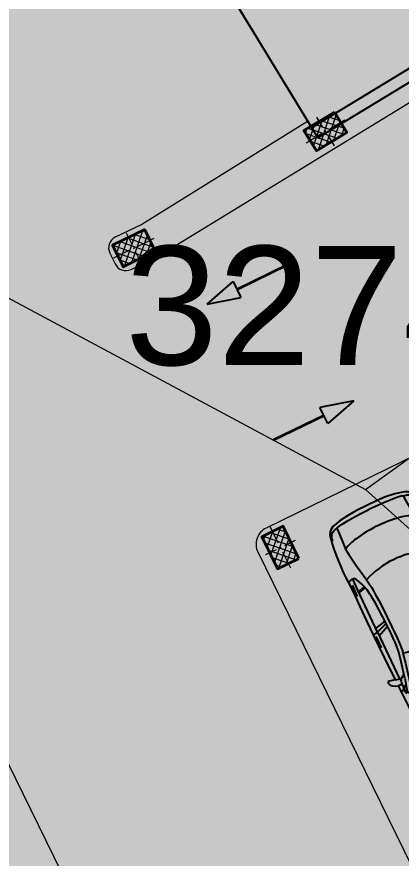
# Model space of a CAD drawing. Header units: metres. Extents: x 7511783 to 7512372, y 4692307 to 4692611.
# Drawn here: x 7511916.45 to 7511922.9, y 4692354.91 to 4692369.04 of the extents above; entities that cross this region are included whole.
import ezdxf
from ezdxf.enums import TextEntityAlignment as Align

# ---------------------------------------------------------------- set-up
doc = ezdxf.new("R2010")
doc.units = ezdxf.units.M
for name, color, linetype, lineweight, true_color in [('2D Drafting - General_Pen_No__102', 7, 'Continuous', 0, 0xcccccc), ('A -Polyline_Pen_No__178', 7, 'Continuous', 0, 0xbda888), ('A -Polyline_Pen_No__48', 7, 'Continuous', 0, 0xa80f02), ('A -Polyline_Pen_No__8', 7, 'Continuous', 0, 0xa80f02)]:
    doc.layers.add(name, color=color, linetype=linetype, lineweight=lineweight, true_color=true_color)
for name, color, linetype, lineweight in [('A - Rampa_Pen_No__42', 8, 'Continuous', 0), ('A - Shtyllat', 7, 'Continuous', 0), ('A - Shtyllat_Pen_No__1', 7, 'Continuous', 0), ('A - Shtyllat_Pen_No__7', 7, 'Continuous', 0), ('A -Polyline', 7, 'Continuous', 0), ('bodrum 1 garazhat projekt', 7, 'Continuous', 0), ('garazhat-netw-amiri - b1', 20, 'Continuous', 0), ('Interior - Furniture _Pen_No__42', 8, 'Continuous', 0), ('Parc-Kojshi', 251, 'Continuous', 0), ('Parcelat baze', 7, 'Continuous', 0), ('vijat rregullim', 1, 'Continuous', 0)]:
    doc.layers.add(name, color=color, linetype=linetype, lineweight=lineweight)
doc.styles.add('GENERATED_STYLE_1', font='arial.ttf')
doc.styles.get("Standard").update_dxf_attribs({"font": 'arial.ttf'})
pattern_1 = [(44.99999999999999, (0, 0), (-68.94290863686237, 68.94290863686243), []), (135.0000000000002, (0, 0), (68.94290863686219, 68.94290863686261), [])]

# ---------------------------------------------------------------- blocks, each defined once
blk = doc.blocks.new('Column_112', base_point=(38300, -30541.28540813955))
at = {"layer": 'A - Shtyllat', "linetype": 'Continuous', "lineweight": 0, "true_color": 0x000000}
h = blk.add_hatch(dxfattribs=at)
h.set_pattern_fill('CONCRETE_BLOCK', color=18, style=0, pattern_type=2)
h.set_pattern_definition(pattern_1)
h.paths.add_polyline_path([(38600.00276967757, -30341.28956271824), (38000.00276973511, -30341.28125359921), (37999.99723032242, -30741.28125356085), (38599.99723026488, -30741.28956267988)])
at = {"layer": 'A - Shtyllat_Pen_No__1', "color": 7, "linetype": 'Continuous', "lineweight": 13}
for p, q in [((38300.00110788253, -30461.28540814721), (38300.00387758888, -30261.28540816639)), ((38220.00000000767, -30541.28430025701), (37920.00000003644, -30541.28014569749)), ((38299.99889211746, -30621.28540813187), (38299.99612241112, -30821.28540811269)), ((38379.99999999233, -30541.28651602208), (38679.99999996355, -30541.2906705816))]:
    blk.add_line(p, q, dxfattribs=at)
blk.add_point((38300, -30541.28540813955), dxfattribs=at)
at = {"layer": 'A - Shtyllat_Pen_No__7', "color": 7, "linetype": 'Continuous', "lineweight": 35, "flags": 128}
blk.add_lwpolyline([(38600.00276967757, -30341.28956271824), (38000.00276973511, -30341.28125359921), (37999.99723032242, -30741.28125356085), (38599.99723026488, -30741.28956267988)], close=True, dxfattribs=at)
blk = doc.blocks.new('Column_115', base_point=(38299.99999999999, -36141.28540810119))
at = {"layer": 'A - Shtyllat', "linetype": 'Continuous', "lineweight": 0, "true_color": 0x000000}
h = blk.add_hatch(dxfattribs=at)
h.set_pattern_fill('CONCRETE_BLOCK', color=18, style=0, pattern_type=2)
h.set_pattern_definition(pattern_1)
h.paths.add_polyline_path([(38499.9958454213, -36441.28817777876), (38500.00415454033, -35841.28817783631), (38100.00415457868, -35841.28263842361), (38099.99584545965, -36441.28263836607)])
at = {"layer": 'A - Shtyllat_Pen_No__1', "color": 7, "linetype": 'Continuous', "lineweight": 13}
for p, q in [((38300.00110788253, -36061.28540810886), (38300.00526244204, -35761.28540813763)), ((38220.00000000766, -36141.28430021865), (38020.00000002684, -36141.28153051231)), ((38379.99999999232, -36141.28651598373), (38579.99999997314, -36141.28928569007)), ((38299.99889211745, -36221.28540809352), (38299.99473755794, -36521.28540806475))]:
    blk.add_line(p, q, dxfattribs=at)
blk.add_point((38299.99999999999, -36141.28540810119), dxfattribs=at)
at = {"layer": 'A - Shtyllat_Pen_No__7', "color": 7, "linetype": 'Continuous', "lineweight": 35, "flags": 128}
blk.add_lwpolyline([(38499.9958454213, -36441.28817777876), (38500.00415454033, -35841.28817783631), (38100.00415457868, -35841.28263842361), (38099.99584545965, -36441.28263836607)], close=True, dxfattribs=at)
blk = doc.blocks.new('Column_185', base_point=(42048.49280065581, -30192.28238753152))
at = {"layer": 'A - Shtyllat', "linetype": 'Continuous', "lineweight": 0, "true_color": 0x000000}
h = blk.add_hatch(dxfattribs=at)
h.set_pattern_fill('CONCRETE_BLOCK', color=18, style=0, pattern_type=2)
h.set_pattern_definition(pattern_1)
h.paths.add_polyline_path([(42328.66012414989, -29965.33245726899), (41731.24389445422, -30020.95483133027), (41768.32547716173, -30419.23231779405), (42365.7417068574, -30363.60994373276)])
at = {"layer": 'A - Shtyllat_Pen_No__1', "color": 7, "linetype": 'Continuous', "lineweight": 13}
for p, q in [((42041.0764841143, -30112.62689023876), (42022.53569276054, -29913.48814700687)), ((41968.83730336306, -30199.69870407302), (41670.12918851522, -30227.50989110366)), ((42128.14829794857, -30184.86607099001), (42426.8564127964, -30157.05488395937)), ((42055.90911719731, -30271.93788482427), (42074.44990855108, -30471.07662805616))]:
    blk.add_line(p, q, dxfattribs=at)
blk.add_point((42048.49280065581, -30192.28238753152), dxfattribs=at)
at = {"layer": 'A - Shtyllat_Pen_No__7', "color": 7, "linetype": 'Continuous', "lineweight": 35, "flags": 128}
blk.add_lwpolyline([(42328.66012414989, -29965.33245726899), (41731.24389445422, -30020.95483133027), (41768.32547716173, -30419.23231779405), (42365.7417068574, -30363.60994373276)], close=True, dxfattribs=at)
blk = doc.blocks.new('Straight Ramp 22')
at = {"layer": 'A - Rampa_Pen_No__42', "color": 8, "linetype": 'Continuous', "lineweight": 25}
for p, q in [((0, -2750), (0, 2750)), ((0, 2750), (10312.71324024272, 2750)), ((0, 2550), (10197.24318640479, 2550)), ((0, 2550), (10197.24318640479, 2550))]:
    blk.add_line(p, q, dxfattribs=at)
at = {"layer": 'A - Rampa_Pen_No__42', "color": 8, "linetype": 'Continuous', "lineweight": 25, "style": 'GENERATED_STYLE_1'}
for tag, p in [('ascentPercentage_0', (2250, 188.4778571428572)), ('percentage_0', (6637.499999985624, 188.4778571428572)), ('percentage_1', (10912.49999995687, 188.4778571428572)), ('ascentPercentage_1', (15299.99999994249, 188.4778571428572))]:
    blk.add_attdef(tag, text='', height=300, dxfattribs=at).set_placement(p, align=Align.MIDDLE_CENTER)
blk = doc.blocks.new('Car 05 22')
at = {"layer": 'Interior - Furniture _Pen_No__42', "color": 8, "linetype": 'Continuous', "lineweight": 25}
for p, q in [((-78.35772569479998, 850.6357850930001), (-168.2198443133, 844.6061713611999)), ((-24.036324899, 852.2918850640001), (-78.35772569479998, 850.6357850930001)), ((40.3182760438, 852.333685063), (-24.036324899, 852.2918850640001)), ((230.8030912739, 845.5192631063), (40.3182760438, 852.333685063)), ((590.7241636140001, 851.6786068920002), (400.0158099590001, 847.5968063790001)), ((856.5325990199999, 856.1697074550001), (590.7241636140001, 851.6786068920002)), ((1129.8609284, 858.5331077519999), (856.5325990199999, 856.1697074550001)), ((1129.8609284, 858.5331077519999), (1120.69723063, 838.160005195)), ((1536.1071561, 860.3802508980001), (1129.8609284, 858.5331077519999)), ((1957.843908175, 858.0544967500001), (1536.1071561, 860.3802508980001)), ((1961.117547741, 983.2211582230001), (1928.938242309, 983.2211582230001)), ((1928.938242309, 983.2211582230001), (1957.843908175, 858.0544967500001)), ((1957.84390817, 858.0544967500001), (1977.22141076, 777.427813481)), ((1996.903176747, 974.9060932166), (1961.117547741, 983.2211582230001)), ((2026.89661068, 945.007687052), (1996.903176747, 974.9060932166)), ((2054.5732194, 897.577022836), (2026.89661068, 945.007687052)), ((2067.91700908, 857.6794056350002), (2054.5732194, 897.577022836)), ((2119.91703998, 857.4374531180001), (2067.91700908, 857.6794056350002)), ((2075.28112592, 835.6608695470001), (2067.91700908, 857.6794056350002)), ((2193.165590015, 856.4504063259001), (2119.91703998, 857.4374531180001)), ((2182.27381684, 834.0818412380002), (2193.16559002, 856.4504063260001)), ((2808.01466132, 852.5547640039999), (2193.165590015, 856.4504063259001)), ((2855.7113639, 852.6327640009999), (2808.01466132, 852.5547640039999)), ((2808.01466132, 852.5547640039999), (2876.86636504, 843.3172643940001)), ((2891.44016583, 852.528764005), (2855.7113639, 852.6327640009999)), ((2922.51356751, 852.0343640259999), (2891.44016583, 852.528764005)), ((2945.17226874, 849.4061641369999), (2922.51356751, 852.0343640259999)), ((2989.61447115, 839.6482645490003), (2945.17226874, 849.4061641369999)), ((-784.8200333720001, 721.8124613509999), (-815.0478655078001, 667.7598955197003)), ((-757.6903274910002, 747.022066986), (-784.8200333720001, 721.8124613509999)), ((-706.3378894982, 775.7872218095), (-757.6903274910002, 747.022066986)), ((-729.425104913, 716.3992494200002), (-750.5770825730001, 669.7773949330001)), ((-701.0941271610001, 743.2591195180001), (-729.425104913, 716.3992494200002)), ((-585.227090103, 801.027979058), (-706.3378894982, 775.7872218095)), ((-664.8727541800001, 760.961322365), (-701.0941271610001, 743.2591195180001)), ((-626.571782751, 772.4860242179999), (-664.8727541800001, 760.961322365)), ((-594.8871138119998, 778.489558035), (-626.571782751, 772.4860242179999)), ((-483.1389679684001, 817.2581826864), (-585.227090103, 801.027979058)), ((-372.3345973750002, 830.2299334650002), (-483.1389679684001, 817.2581826864)), ((-251.752794228, 841.0437339470001), (-372.3345973750002, 830.2299334650002)), ((-168.2198443133, 844.6061713611999), (-251.752794228, 841.0437339470001)), ((124.560977278, 791.396786131), (129.0398444, 820.468777931)), ((125.693926866, 743.8968737240001), (124.560977278, 791.396786131)), ((327.3887276080001, 761.9208956260001), (125.394377448, 756.455747737)), ((132.4291391170001, 722.8048827370001), (125.693926866, 743.8968737240001)), ((129.0398444, 820.468777931), (138.8862428820001, 832.3883788069999)), ((146.670770152, 710.6062742990001), (132.4291391170001, 722.8048827370001)), ((138.8862428820001, 832.3883788069999), (165.168377873, 840.2758852750001)), ((171.252864179, 696.6287725440002), (146.670770152, 710.6062742990001)), ((165.168377873, 840.2758852750001), (194.733578306, 844.324685204)), ((194.733578306, 844.324685204), (230.803091274, 845.519263106)), ((210.873013229, 809.231738788), (418.0703055720001, 816.1926024380002)), ((400.0158099590001, 847.5968063790001), (230.8030912739, 845.5192631063)), ((521.950780327, 764.672895972), (327.3887276080001, 761.9208956260001)), ((355.2943663540001, 762.315609428), (339.1227247570001, 683.1192857359999)), ((373.4006373970001, 762.571715197), (357.2289958010001, 683.375391506)), ((813.6270094460001, 769.327996556), (521.950780327, 764.672895972)), ((1108.59023357, 773.98329714), (813.6270094460001, 769.327996556)), ((1036.25651944, 772.8416796290002), (996.5002997029999, 578.7916468290002)), ((1041.96657906, 578.0240872360001), (1107.56627095, 773.967136299)), ((1173.32542975, 774.8950612010001), (1090.33970038, 577.8925306800002)), ((1115.14443198, 808.9482015290001), (1108.59023357, 773.98329714)), ((1108.59023357, 773.98329714), (1537.61805657, 780.0259473990001)), ((1119.51383092, 833.267204581), (1115.14443198, 808.9482015290001)), ((1120.16623076, 836.3248049650001), (1119.51383092, 833.267204581)), ((1120.69723063, 838.160005195), (1120.16623076, 836.3248049650001)), ((1162.63563846, 830.4777734580001), (1220.13025657, 829.0713745190002)), ((1220.13025657, 829.0713745190002), (1369.65750367, 831.4890726950001)), ((1537.61805657, 780.0256115210001), (1974.99295641, 786.0764425990001)), ((1939.15395607, 686.22492547), (1995.917261, 777.427813481)), ((1977.22141076, 777.427813481), (2019.59119012, 777.427813481)), ((2000.39650233, 701.5917706940002), (2213.53100788, 762.9814866290001)), ((2019.59119012, 777.427813481), (2044.48611622, 783.069509224)), ((2044.48611622, 783.069509224), (2063.35562216, 792.2740022800001)), ((2063.35562216, 792.2740022800001), (2070.42572439, 799.8521965630001)), ((2068.68333559, 787.696981005), (2065.39356605, 794.4584027669999)), ((2068.68333559, 787.696981005), (2148.02030692, 790.4828861469999)), ((2070.42572439, 799.8521965630001), (2075.2191259, 809.398389361)), ((2075.2191259, 809.398389361), (2075.28112592, 835.6608695470001)), ((2106.51930118, 732.1586113790001), (2148.02030692, 790.4828861469999)), ((2148.02030692, 790.4828861469999), (2166.81146925, 813.8145374840001)), ((2148.02030692, 790.4828861469999), (2205.61920777, 792.204186117)), ((2166.81146925, 813.8145374840001), (2182.27381684, 834.0818412380002)), ((2205.61920777, 792.204186117), (2227.21980808, 791.0038861380001)), ((2226.59190807, 769.8777067159999), (2213.53100788, 762.9814866290001)), ((2213.53100788, 762.9814866290001), (2238.34670825, 752.240186817)), ((2234.36910819, 773.9630864369999), (2226.59190807, 769.8828865080001)), ((2227.21980808, 791.0038861380001), (2232.61990816, 790.0299861550001)), ((2232.61990816, 790.0299861550001), (2237.93539134, 787.287122525)), ((2238.46067648, 776.864360243), (2234.36910819, 773.9630864369999)), ((2240.81890828, 784.0391862600001), (2237.93539134, 787.287122525)), ((2238.34670825, 752.240186817), (2258.53170854, 739.7174870370001)), ((2238.46067648, 776.864360243), (2240.85090828, 780.520986322)), ((2240.85090828, 780.520986322), (2240.81890828, 784.0391862600001)), ((2258.53170854, 739.7174870370001), (2269.0398087, 731.086787188)), ((2269.0398087, 731.086787188), (2278.83550884, 721.9650873480001)), ((2278.83550884, 721.9650873480001), (2293.79610906, 697.650987774)), ((2876.86636504, 843.3172643940001), (2954.16376923, 813.731165643)), ((2904.11849592, 832.8863289209999), (2905.06820589, 832.837990116)), ((2954.16376923, 813.731165643), (3075.78877375, 774.6896785450001)), ((3013.55027244, 833.064864827), (2989.61447115, 839.6482645490003)), ((3154.26138006, 782.5577669589999), (3013.55027244, 833.064864827)), ((3022.47491973, 758.305686711), (3023.66221975, 762.4851866380001)), ((3024.49924208, 753.7186598590001), (3022.47491973, 758.305686711)), ((3023.66221975, 762.4851866380001), (3034.64521991, 765.0503865930001)), ((3037.91041996, 743.452886971), (3024.49924208, 753.7186598590001)), ((3034.64521991, 765.0503865930001), (3046.93432009, 763.817386614)), ((3050.61522015, 730.6688871950001), (3037.91041996, 743.452886971)), ((3046.93432009, 763.817386614), (3060.9451203, 762.9292866300001)), ((3064.50712035, 714.6457874760001), (3050.61522015, 730.6688871950001)), ((3060.9451203, 762.9292866300001), (3089.85712072, 757.3861867269999)), ((3076.97452053, 697.807687771), (3064.50712035, 714.6457874760001)), ((3100.48402088, 763.1120866269999), (3075.78877375, 774.6896785450001)), ((3089.85712072, 757.3861867269999), (3108.43932099, 751.4304868319999)), ((3114.13862108, 753.311186799), (3100.48402088, 763.1120866269999)), ((3108.43932099, 751.4304868319999), (3122.8656212, 746.435986919)), ((3122.8656212, 746.435986919), (3114.13862108, 753.311186799)), ((3170.0706946, 726.5554905960001), (3122.8656212, 746.435986919)), ((3235.883818752, 747.6101556219), (3154.26138006, 782.5577669589999)), ((3211.69204952, 701.0151137130001), (3170.0706946, 726.5554905960001)), ((3269.07948628, 728.3294692490001), (3235.883818752, 747.6101556219)), ((3298.56678787, 705.6390702070001), (3269.07948628, 728.3294692490001)), ((-815.0478655078001, 667.7598955197003), (-855.0523550635, 511.0116477078998)), ((-768.27197925, 602.2788720830002), (-782.764796709, 510.0106247469999)), ((-768.27197925, 602.2788720830002), (-750.5770825730001, 669.7773949330001)), ((-764.3441764490001, 617.261773195), (-665.7281459970001, 623.9546285630003)), ((-665.7281459970001, 623.9546285630003), (-500.877431885, 634.180288886)), ((-500.877431885, 634.180288886), (-383.0238853850001, 641.9613403830001)), ((-383.0238853850001, 641.9613403830001), (-274.2208861730001, 631.3184000780001)), ((-274.2208861730001, 631.3184000780001), (-56.40485420300001, 600.536895199)), ((-56.40485420300001, 600.536895199), (145.941775497, 566.5900898169999)), ((145.941775497, 566.5900898169999), (233.261172115, 552.312592089)), ((212.566754139, 676.5412700230003), (171.252864179, 696.6287725440002)), ((266.3151410770001, 654.566867265), (212.566754139, 676.5412700230003)), ((319.490328155, 636.426864989), (266.3151410770001, 654.566867265)), ((392.7088835140001, 617.8124267930001), (319.490328155, 636.426864989)), ((339.1227247570001, 683.1192857359999), (329.5580559370001, 633.867334886)), ((357.2289958010001, 683.375391506), (346.76505809, 629.492778784)), ((474.8166917820001, 607.105387857), (392.7088835140001, 617.8124267930001)), ((521.3449804749999, 601.6186871690002), (474.8166917820001, 607.105387857)), ((569.993568652, 596.838186569), (521.3449804749999, 601.6186871690002)), ((652.59274858, 590.9845858339999), (569.993568652, 596.838186569)), ((772.8388193580001, 584.9903850819999), (652.59274858, 590.9845858339999)), ((907.266686691, 580.298084493), (772.8388193580001, 584.9903850819999)), ((1041.96657906, 578.0240872360001), (907.266686691, 580.298084493)), ((1227.79815085, 577.518695794), (1041.96657906, 578.0240872360001)), ((1316.09897866, 580.475793563), (1227.79815085, 577.518695794)), ((1403.02450604, 584.4121905939999), (1316.09897866, 580.475793563)), ((1483.8761315, 590.1361862749999), (1403.02450604, 584.4121905939999)), ((1562.00595611, 600.5964783840001), (1483.8761315, 590.1361862749999)), ((1730.35620914, 633.8338533080002), (1562.00595611, 600.5964783840001)), ((1610.72419049, 544.0665862469999), (1779.61280153, 581.7538898049999)), ((2000.39650233, 701.5917706940002), (1730.35620914, 633.8338533080002)), ((1779.61280153, 581.7538898049999), (1952.84760406, 621.338789111)), ((1952.84760406, 621.338789111), (2122.04550654, 659.9572884350001)), ((2122.04550654, 659.9572884350001), (2293.79610906, 697.650987774)), ((2293.79610906, 697.650987774), (2317.1870094, 700.7385877199999)), ((2293.79610906, 697.6386630720001), (2293.79610906, 697.650987774)), ((2317.1870094, 700.7385877199999), (2345.74280982, 702.7498876850002)), ((2355.13419975, 639.912801441), (2317.1870094, 700.7385877199999)), ((2345.74280982, 702.7498876850002), (2378.92931031, 702.0184876970001)), ((2379.77420337, 575.387091212), (2355.13301598, 639.9159014410001)), ((2410.10490185, 649.1086815510001), (2378.92931031, 702.0184876970001)), ((2378.92931031, 702.0184876970001), (2410.57231077, 694.202887834)), ((2397.33410595, 514.2584815219999), (2379.77250853, 575.3929912130001)), ((2436.02871163, 583.2244924540001), (2410.10490185, 649.1086815510001)), ((2410.57231077, 694.202887834), (2410.58631694, 694.1782473540002)), ((2428.73881104, 681.706188053), (2410.57231077, 694.202887834)), ((2428.73881104, 681.706188053), (2457.25830016, 700.0355353230001)), ((2428.77597173, 681.7007453250001), (2428.73881104, 681.706188053)), ((2428.77597173, 681.7007453250001), (2456.66545813, 639.8418234830003)), ((2453.63941421, 521.616582688), (2436.02871163, 583.2244924540001)), ((2456.66545813, 639.8418234830003), (2487.23639187, 574.2621729599999)), ((2457.25830016, 700.0355353230001), (2535.4819126, 697.9905877680001)), ((2487.23639187, 574.2621729599999), (2491.79934275, 562.0052962960002)), ((2535.4226126, 697.9916562040003), (2673.21491462, 695.5089878119999)), ((2535.46586986, 697.9894090810001), (2535.4819126, 697.988971943)), ((2673.21491462, 695.5089878119999), (2787.200816290001, 691.4809878819999)), ((2787.200816290001, 691.4809878819999), (2868.41581748, 687.223087957)), ((2868.39588233, 687.2248867100001), (2959.72331881, 678.984388101)), ((2959.72331881, 678.984388101), (2868.41581748, 687.1969879569999)), ((2959.72331881, 678.984388101), (3047.2313201, 666.2002883250001)), ((3047.20992906, 666.2041971140002), (3100.00912087, 656.556188494)), ((3100.00912087, 656.556188494), (3076.97452053, 697.807687771)), ((3152.92075342, 553.873393456), (3100.00912087, 656.556188494)), ((3254.25934432, 663.1775183300001), (3211.69204952, 701.0151137130001)), ((3301.86726379, 602.8090087200001), (3254.25934432, 663.1775183300001)), ((3337.33388997, 663.380671991), (3298.56678787, 705.6390702070001)), ((3301.86726379, 602.8090087200001), (3346.01551313, 501.42179807)), ((3374.49419199, 603.583974516), (3337.33388997, 663.380671991)), ((3418.40079436, 512.743978351), (3374.49419199, 603.583974516)), ((-855.0523550635, 511.0116477078998), (-874.6778528530002, 344.9579771100001)), ((-782.7621654889999, 510.0273763590001), (-794.5333543099999, 390.6265818930001)), ((233.261172115, 552.312592089), (315.3092800730001, 541.359190513)), ((315.2936019620001, 541.3606176840001), (384.2945810830001, 535.0794906230002)), ((384.2815104790001, 535.0803623180001), (454.174320738, 530.4191213629999)), ((454.170282107, 530.4193907049998), (526.242583163, 526.2868907769998)), ((526.2331313149999, 526.287307384), (627.7018846490002, 521.814890855)), ((627.6985462070002, 521.8149872519999), (756.75876515, 518.0884218199999)), ((756.75876515, 518.0884218199999), (1322.62824821, 518.052230308)), ((1322.62824821, 518.052230308), (1420.49779626, 521.6528908580001)), ((1420.49066257, 521.652523245), (1466.64156934, 524.030772681)), ((1466.62639694, 524.029990817), (1510.87647584, 527.594696836)), ((1510.85529759, 527.5929907539999), (1554.25309822, 533.0576906580002)), ((1554.25309822, 533.0576906580002), (1596.82961355, 540.969674969)), ((1597.28918852, 541.1774857889999), (1596.65116701, 540.8889849259999)), ((2419.31580918, 395.73626267), (2397.33316008, 514.2635815229999)), ((2477.61661773, 401.0764635800001), (2453.63941421, 521.616582688)), ((2491.79994982, 562.0052962960002), (2517.90263133, 477.034766618)), ((2517.90263133, 477.034766618), (2537.54372273, 384.081034151)), ((3189.62073735, 475.569766106), (3152.92075342, 553.873393456)), ((3199.39883308, 466.7584630290001), (3189.62073735, 475.569766106)), ((3220.69886845, 454.3885401880001), (3199.39883308, 466.7584630290001)), ((3256.10680826, 439.241753418), (3220.67662376, 454.401458713)), ((3288.39019413, 425.101248479), (3256.10680826, 439.241753418)), ((3319.36158057, 408.4128426500001), (3288.39019413, 425.101248479)), ((3346.01551313, 501.42179807), (3374.29746586, 419.557472908)), ((3457.47689648, 393.098483403), (3418.40079436, 512.743978351)), ((-874.6778528530002, 344.9579771100001), (-882.9440546450002, 194.680643518)), ((-794.5333543099999, 390.6265818930001), (-802.432846809, 258.715288008)), ((2433.73206705, 266.091642182), (2419.31580918, 395.73626267)), ((2493.88922012, 269.050242651), (2477.61661773, 401.0764635800001)), ((2537.54372273, 384.081034151), (2551.45611664, 285.6281997640001)), ((2551.45611664, 285.6281997640001), (2559.71041303, 193.693567653)), ((3353.46269085, 384.251283776), (3319.36158057, 408.4128426500001)), ((3321.23357975, 370.497229407), (3320.99727986, 362.132926485)), ((3320.99727986, 362.132926485), (3338.31527228, 276.8564967000001)), ((3324.65427826, 377.297531782), (3321.23357975, 370.497229407)), ((3328.30797666, 379.591332583), (3324.65427826, 377.297531782)), ((3338.46837221, 379.452332535), (3328.30797666, 379.591332583)), ((3363.6407612, 357.8117249760001), (3338.46837221, 379.452332535)), ((3377.18239213, 359.973484801), (3353.46269085, 384.251283776)), ((3396.66521323, 315.8049103040001), (3363.6407612, 357.8117249760001)), ((3391.09039087, 344.247647689), (3374.29746586, 419.557472908)), ((3391.09039087, 344.247647689), (3377.18239213, 359.973484801)), ((3408.0703938, 289.3779877820002), (3396.66521323, 315.8049103040001)), ((3408.0703938, 289.3779877820002), (3413.77629411, 267.259988716)), ((3468.34279707, 330.9338860280001), (3457.47689648, 393.098483403)), ((3474.4914974, 263.721088865), (3468.34279707, 330.9338860280001)), ((-882.9440546450002, 194.680643518), (-885.376707689, 0)), ((-802.432846809, 258.715288008), (-806.813142649, 124.936494209)), ((2441.61713002, 131.955220918), (2433.73181129, 266.093942182)), ((2503.10292147, 133.173421111), (2493.88922012, 269.050242651)), ((2559.71041303, 193.693567653), (2564.38081099, 101.185635342)), ((3338.31527228, 276.8564967000001), (3351.88296634, 172.661960307)), ((3351.88296634, 172.661960307), (3358.34376351, 75.87012649980001)), ((3413.77548775, 267.2641933500001), (3418.45445829, 242.866384828)), ((3418.45219437, 242.878189745), (3424.04489467, 200.723791525)), ((3424.04489467, 200.723791525), (3427.72848251, 152.023715234)), ((3432.36383112, 39.98011396419999), (3427.72848251, 152.023715234)), ((3478.33319761, 199.9171915590001), (3474.4914974, 263.721088865)), ((3479.35651311, 164.9481933352), (3478.33319761, 199.9171915590001)), ((3489.51959821, 164.9481933352), (3479.35651311, 164.9481933352)), ((3489.51959821, -164.9481933352), (3489.51959821, 164.9481933352)), ((-885.376707689, 0), (-882.9440546450002, -194.680643518)), ((-806.813142649, 124.936494209), (-808.0470753050001, 0)), ((-806.813142649, -124.936494209), (-808.0470753050001, 1.476718538480001e-13)), ((2444.0197128, -0.02730000432770001), (2441.61701245, 131.957220918)), ((2444.0197128, 0.02730000432710001), (2441.61701245, -131.957220918)), ((2506.01959488, -3.859767548100002e-13), (2503.10292147, 133.173421111)), ((2564.38081099, 101.185635342), (2566.01761027, -0.006100002130650002)), ((2564.38081099, -101.185635342), (2566.01761027, 0.006100002129970001)), ((3353.95786543, 27.8932505984), (3358.34376351, 75.87012649980001)), ((3353.95786543, 27.8932505984), (3353.95786543, -0.7649002671629999)), ((3353.95786543, -27.8932505984), (3353.95786543, 0.7649002671619999)), ((3370.89075802, 11.7411041009), (3370.32315827, -0.7649002671629999)), ((3370.89075802, -11.7411041009), (3370.32315827, 0.7649002671619999)), ((3372.49235732, 23.6550082622), (3370.89075802, 11.7411041009)), ((3376.26728506, 38.993950924), (3372.49235732, 23.6550082622)), ((3381.98685317, 46.5714162664), (3376.26728506, 38.993950924)), ((3386.21005132, 48.3522168884), (3381.98685317, 46.5714162664)), ((3386.21005132, 48.3522168884), (3394.28954778, 48.3522168884)), ((3398.51284593, 46.5714162664), (3394.28954778, 48.3522168884)), ((3404.23226311, 38.99375151340001), (3398.51284593, 46.5714162664)), ((3404.23226311, 38.99375151340001), (3408.00714178, 23.6550082622)), ((3408.00714178, 23.6550082622), (3409.76654101, 8.055102813469999)), ((3409.76654101, 8.055102813469999), (3409.76654101, -4.961309141290002e-13)), ((3431.76949509, 57.3729975776), (3431.76949509, 56.7710829698)), ((3432.04453126, -0.0109000038072), (3432.36383112, 39.98011396419999)), ((3432.04453126, 0.0109000038063), (3432.36383112, -39.98011396419999)), ((-802.432846809, -258.715288008), (-806.813142649, -124.936494209)), ((2441.61713002, -131.955220918), (2433.73181129, -266.093942182)), ((2503.10292147, -133.173421111), (2493.88922012, -269.050242651)), ((2506.01959488, -2.780368116010001e-13), (2503.10292147, -133.173421111)), ((2559.71041303, -193.693567653), (2564.38081099, -101.185635342)), ((3351.88296634, -172.661960307), (3358.34376351, -75.87012649980001)), ((3353.95786543, -27.8932505984), (3358.34376351, -75.87012649980001)), ((3372.49235732, -23.6550082622), (3370.89075802, -11.7411041009)), ((3376.26728506, -38.993950924), (3372.49235732, -23.6550082622)), ((3381.98685317, -46.5714162664), (3376.26728506, -38.993950924)), ((3386.21005132, -48.3522168884), (3381.98685317, -46.5714162664)), ((3386.21005132, -48.3522168884), (3394.28954778, -48.3522168884)), ((3398.51284593, -46.5714162664), (3394.28954778, -48.3522168884)), ((3404.23226311, -38.99375151340001), (3398.51284593, -46.5714162664)), ((3404.23226311, -38.99375151340001), (3408.00714178, -23.6550082622)), ((3408.00714178, -23.6550082622), (3409.76654101, -8.055102813469999)), ((3409.76654101, -8.055102813469999), (3409.76654101, -3.892295027780001e-13)), ((3432.36383112, -39.98011396419999), (3427.72848251, -152.023715234)), ((3431.76949509, -57.3729975776), (3431.76949509, -56.7710829698)), ((-882.9440546450002, -194.680643518), (-874.6778528530002, -344.9579771100001)), ((-794.5333543099999, -390.6265818930001), (-802.432846809, -258.715288008)), ((2433.73206705, -266.091642182), (2419.31580918, -395.73626267)), ((2493.88922012, -269.050242651), (2477.61661773, -401.0764635800001)), ((2551.45611664, -285.6281997640001), (2559.71041303, -193.693567653)), ((3320.99727986, -362.132926485), (3338.31527228, -276.8564967000001)), ((3338.31527228, -276.8564967000001), (3351.88296634, -172.661960307)), ((3408.0703938, -289.3779877820002), (3413.77629411, -267.259988716)), ((3413.77548775, -267.2641933500001), (3418.45445829, -242.866384828)), ((3418.45219437, -242.878189745), (3424.04489467, -200.723791525)), ((3424.04489467, -200.723791525), (3427.72848251, -152.023715234)), ((3468.34279707, -330.9338860280001), (3474.4914974, -263.721088865)), ((3474.4914974, -263.721088865), (3478.33319761, -199.9171915590001)), ((3478.33319761, -199.9171915590001), (3479.35651311, -164.9481933352)), ((3479.35651311, -164.9481933352), (3489.51959821, -164.9481933352)), ((-874.6778528530002, -344.9579771100001), (-855.0523550635, -511.0116477078998)), ((-782.7621654889999, -510.0273763590001), (-794.5333543099999, -390.6265818930001)), ((2419.31580918, -395.73626267), (2397.33316008, -514.2635815229999)), ((2477.61661773, -401.0764635800001), (2453.63941421, -521.616582688)), ((2517.90263133, -477.034766618), (2537.54372273, -384.081034151)), ((2537.54372273, -384.081034151), (2551.45611664, -285.6281997640001)), ((3319.36158057, -408.4128426500001), (3288.39019413, -425.101248479)), ((3353.46269085, -384.251283776), (3319.36158057, -408.4128426500001)), ((3321.23357975, -370.497229407), (3320.99727986, -362.132926485)), ((3324.65427826, -377.297531782), (3321.23357975, -370.497229407)), ((3328.30797666, -379.591332583), (3324.65427826, -377.297531782)), ((3338.46837221, -379.452332535), (3328.30797666, -379.591332583)), ((3363.6407612, -357.8117249760001), (3338.46837221, -379.452332535)), ((3346.01551313, -501.42179807), (3374.29746586, -419.557472908)), ((3377.18239213, -359.973484801), (3353.46269085, -384.251283776)), ((3396.66521323, -315.8049103040001), (3363.6407612, -357.8117249760001)), ((3391.09039087, -344.247647689), (3374.29746586, -419.557472908)), ((3391.09039087, -344.247647689), (3377.18239213, -359.973484801)), ((3408.0703938, -289.3779877820002), (3396.66521323, -315.8049103040001)), ((3418.40079436, -512.743978351), (3457.47689648, -393.098483403)), ((3457.47689648, -393.098483403), (3468.34279707, -330.9338860280001)), ((-855.0523550635, -511.0116477078998), (-815.0478655078001, -667.7598955197003)), ((-768.27197925, -602.2788720830002), (-782.764796709, -510.0106247469999)), ((145.941775497, -566.5900898169999), (233.261172115, -552.312592089)), ((233.261172115, -552.312592089), (315.3092800730001, -541.359190513)), ((315.2936019620001, -541.3606176840001), (384.2945810830001, -535.0794906230002)), ((384.2815104790001, -535.0803623180001), (454.174320738, -530.4191213629999)), ((454.170282107, -530.4193907049998), (526.242583163, -526.2868907769998)), ((526.2331313149999, -526.287307384), (627.7018846490002, -521.814890855)), ((627.6985462070002, -521.8149872519999), (756.75876515, -518.0884218199999)), ((756.75876515, -518.0884218199999), (1322.62824821, -518.052230308)), ((1322.62824821, -518.052230308), (1420.49779626, -521.6528908580001)), ((1420.49066257, -521.652523245), (1466.64156934, -524.030772681)), ((1466.62639694, -524.029990817), (1510.87647584, -527.594696836)), ((1510.85529759, -527.5929907539999), (1554.25309822, -533.0576906580002)), ((1554.25309822, -533.0576906580002), (1596.82961355, -540.969674969)), ((1597.28918852, -541.1774857889999), (1596.65116701, -540.8889849259999)), ((1610.72419049, -544.0665862469999), (1779.61280153, -581.7538898049999)), ((2397.33410595, -514.2584815219999), (2379.77250853, -575.3929912130001)), ((2453.63941421, -521.616582688), (2436.02871163, -583.2244924540001)), ((2487.23639187, -574.2621729599999), (2491.79934275, -562.0052962960002)), ((2491.79994982, -562.0052962960002), (2517.90263133, -477.034766618)), ((3152.92075342, -553.873393456), (3100.00912087, -656.556188494)), ((3189.62073735, -475.569766106), (3152.92075342, -553.873393456)), ((3199.39883308, -466.7584630290001), (3189.62073735, -475.569766106)), ((3220.69886845, -454.3885401880001), (3199.39883308, -466.7584630290001)), ((3256.10680826, -439.241753418), (3220.67662376, -454.401458713)), ((3288.39019413, -425.101248479), (3256.10680826, -439.241753418)), ((3301.86726379, -602.8090087200001), (3346.01551313, -501.42179807)), ((3374.49419199, -603.583974516), (3418.40079436, -512.743978351)), ((-815.0478655078001, -667.7598955197003), (-784.8200333720001, -721.8124613509999)), ((-768.27197925, -602.2788720830002), (-750.5770825730001, -669.7773949330001)), ((-764.3441764490001, -617.261773195), (-665.7281459970001, -623.9546285630003)), ((-729.425104913, -716.3992494200002), (-750.5770825730001, -669.7773949330001)), ((-665.7281459970001, -623.9546285630003), (-500.877431885, -634.180288886)), ((-500.877431885, -634.180288886), (-383.0238853850001, -641.9613403830001)), ((-383.0238853850001, -641.9613403830001), (-274.2208861730001, -631.3184000780001)), ((-274.2208861730001, -631.3184000780001), (-56.40485420300001, -600.536895199)), ((-56.40485420300001, -600.536895199), (145.941775497, -566.5900898169999)), ((171.252864179, -696.6287725440002), (146.670770152, -710.6062742990001)), ((212.566754139, -676.5412700230003), (171.252864179, -696.6287725440002)), ((266.3151410770001, -654.566867265), (212.566754139, -676.5412700230003)), ((319.490328155, -636.426864989), (266.3151410770001, -654.566867265)), ((392.7088835140001, -617.8124267930001), (319.490328155, -636.426864989)), ((339.1227247570001, -683.1192857359999), (329.5580559370001, -633.867334886)), ((355.2943663540001, -762.315609428), (339.1227247570001, -683.1192857359999)), ((357.2289958010001, -683.375391506), (346.76505809, -629.492778784)), ((373.4006373970001, -762.571715197), (357.2289958010001, -683.375391506)), ((474.8166917820001, -607.105387857), (392.7088835140001, -617.8124267930001)), ((521.3449804749999, -601.6186871690002), (474.8166917820001, -607.105387857)), ((569.993568652, -596.838186569), (521.3449804749999, -601.6186871690002)), ((652.59274858, -590.9845858339999), (569.993568652, -596.838186569)), ((772.8388193580001, -584.9903850819999), (652.59274858, -590.9845858339999)), ((907.266686691, -580.298084493), (772.8388193580001, -584.9903850819999)), ((1041.96657906, -578.0240872360001), (907.266686691, -580.298084493)), ((1036.25651944, -772.8416796290002), (996.5002997029999, -578.7916468290002)), ((1227.79815085, -577.518695794), (1041.96657906, -578.0240872360001)), ((1041.96657906, -578.0240872360001), (1107.56627095, -773.967136299)), ((1173.32542975, -774.8950612010001), (1090.33970038, -577.8925306800002)), ((1316.09897866, -580.475793563), (1227.79815085, -577.518695794)), ((1403.02450604, -584.4121905939999), (1316.09897866, -580.475793563)), ((1483.8761315, -590.1361862749999), (1403.02450604, -584.4121905939999)), ((1562.00595611, -600.5964783840001), (1483.8761315, -590.1361862749999)), ((1730.35620914, -633.8338533080002), (1562.00595611, -600.5964783840001)), ((2000.39650233, -701.5917706940002), (1730.35620914, -633.8338533080002)), ((1779.61280153, -581.7538898049999), (1952.84760406, -621.338789111)), ((1939.15395607, -686.22492547), (1995.917261, -777.427813481)), ((1952.84760406, -621.338789111), (2122.04550654, -659.9572884350001)), ((2000.39650233, -701.5917706940002), (2213.53100788, -762.9814866290001)), ((2122.04550654, -659.9572884350001), (2293.79610906, -697.650987774)), ((2278.83550884, -721.9650873480001), (2293.79610906, -697.650987774)), ((2293.79610906, -697.6386630720001), (2293.79610906, -697.650987774)), ((2293.79610906, -697.650987774), (2317.1870094, -700.7385877199999)), ((2355.13419975, -639.912801441), (2317.1870094, -700.7385877199999)), ((2317.1870094, -700.7385877199999), (2345.74280982, -702.7498876850002)), ((2345.74280982, -702.7498876850002), (2378.92931031, -702.0184876970001)), ((2379.77420337, -575.387091212), (2355.13301598, -639.9159014410001)), ((2410.10490185, -649.1086815510001), (2378.92931031, -702.0184876970001)), ((2378.92931031, -702.0184876970001), (2410.57231077, -694.202887834)), ((2436.02871163, -583.2244924540001), (2410.10490185, -649.1086815510001)), ((2428.73881104, -681.706188053), (2410.57231077, -694.202887834)), ((2410.57231077, -694.202887834), (2410.58631694, -694.1782473540002)), ((2428.77597173, -681.7007453250001), (2428.73881104, -681.706188053)), ((2428.73881104, -681.706188053), (2457.25830016, -700.0355353230001)), ((2428.77597173, -681.7007453250001), (2456.66545813, -639.8418234830003)), ((2456.66545813, -639.8418234830003), (2487.23639187, -574.2621729599999)), ((2457.25830016, -700.0355353230001), (2535.4819126, -697.9905877680001)), ((2535.4226126, -697.9916562040003), (2673.21491462, -695.5089878119999)), ((2535.46586986, -697.9894090810001), (2535.4819126, -697.988971943)), ((2673.21491462, -695.5089878119999), (2787.200816290001, -691.4809878819999)), ((2787.200816290001, -691.4809878819999), (2868.41581748, -687.223087957)), ((2868.39588233, -687.2248867100001), (2959.72331881, -678.984388101)), ((2959.72331881, -678.984388101), (2868.41581748, -687.1969879569999)), ((2959.72331881, -678.984388101), (3047.2313201, -666.2002883250001)), ((3047.20992906, -666.2041971140002), (3100.00912087, -656.556188494)), ((3076.97452053, -697.807687771), (3064.50712035, -714.6457874760001)), ((3100.00912087, -656.556188494), (3076.97452053, -697.807687771)), ((3211.69204952, -701.0151137130001), (3170.0706946, -726.5554905960001)), ((3254.25934432, -663.1775183300001), (3211.69204952, -701.0151137130001)), ((3301.86726379, -602.8090087200001), (3254.25934432, -663.1775183300001)), ((3269.07948628, -728.3294692490001), (3298.56678787, -705.6390702070001)), ((3298.56678787, -705.6390702070001), (3337.33388997, -663.380671991)), ((3337.33388997, -663.380671991), (3374.49419199, -603.583974516)), ((-784.8200333720001, -721.8124613509999), (-757.6903274910002, -747.022066986)), ((-757.6903274910002, -747.022066986), (-706.3378894982, -775.7872218095)), ((-701.0941271610001, -743.2591195180001), (-729.425104913, -716.3992494200002)), ((-706.3378894982, -775.7872218095), (-585.227090103, -801.027979058)), ((-664.8727541800001, -760.961322365), (-701.0941271610001, -743.2591195180001)), ((-626.571782751, -772.4860242179999), (-664.8727541800001, -760.961322365)), ((-594.8871138119998, -778.489558035), (-626.571782751, -772.4860242179999)), ((-585.227090103, -801.027979058), (-483.149337101, -817.2569687829999)), ((-483.149337101, -817.2569687829999), (-372.3345973750002, -830.2299334650002)), ((-372.3345973750002, -830.2299334650002), (-251.752794228, -841.0437339470001)), ((-251.752794228, -841.0437339470001), (-168.2198443133, -844.6061713611999)), ((-168.2198443133, -844.6061713611999), (-78.35772569479998, -850.6357850930001)), ((40.3182760438, -852.333685063), (230.8030912739, -845.5192631063)), ((125.693926866, -743.8968737240001), (124.560977278, -791.396786131)), ((124.560977278, -791.396786131), (129.0398444, -820.468777931)), ((327.3887276080001, -761.9208956260001), (125.394377448, -756.455747737)), ((132.4291391170001, -722.8048827370001), (125.693926866, -743.8968737240001)), ((129.0398444, -820.468777931), (138.8862428820001, -832.3883788069999)), ((146.670770152, -710.6062742990001), (132.4291391170001, -722.8048827370001)), ((138.8862428820001, -832.3883788069999), (165.168377873, -840.2758852750001)), ((165.168377873, -840.2758852750001), (194.733578306, -844.324685204)), ((194.733578306, -844.324685204), (230.803091274, -845.519263106)), ((210.873013229, -809.231738788), (418.0703055720001, -816.1926024380002)), ((230.8030912739, -845.5192631063), (400.0158099590001, -847.5968063790001)), ((521.950780327, -764.672895972), (327.3887276080001, -761.9208956260001)), ((400.0158099590001, -847.5968063790001), (590.7241636140001, -851.6786068920002)), ((813.6270094460001, -769.327996556), (521.950780327, -764.672895972)), ((1108.59023357, -773.98329714), (813.6270094460001, -769.327996556)), ((1108.59023357, -773.98329714), (1537.61805657, -780.0259473990001)), ((1115.14443198, -808.9482015290001), (1108.59023357, -773.98329714)), ((1119.51383092, -833.267204581), (1115.14443198, -808.9482015290001)), ((1120.16623076, -836.3248049650001), (1119.51383092, -833.267204581)), ((1120.69723063, -838.160005195), (1120.16623076, -836.3248049650001)), ((1129.8609284, -858.5331077519999), (1120.69723063, -838.160005195)), ((1162.63563846, -830.4777734580001), (1220.13025657, -829.0713745190002)), ((1220.13025657, -829.0713745190002), (1369.65750367, -831.4890726950001)), ((1537.61805657, -780.0256115210001), (1974.99295641, -786.0764425990001)), ((1957.84390817, -858.0544967500001), (1977.22141076, -777.427813481)), ((1977.22141076, -777.427813481), (2019.59119012, -777.427813481)), ((2019.59119012, -777.427813481), (2044.48611622, -783.069509224)), ((2044.48611622, -783.069509224), (2063.35562216, -792.2740022800001)), ((2063.35562216, -792.2740022800001), (2070.42572439, -799.8521965630001)), ((2068.68333559, -787.696981005), (2065.39356605, -794.4584027669999)), ((2075.28112592, -835.6608695470001), (2067.91700908, -857.6794056350002)), ((2068.68333559, -787.696981005), (2148.02030692, -790.4828861469999)), ((2070.42572439, -799.8521965630001), (2075.2191259, -809.398389361)), ((2075.2191259, -809.398389361), (2075.28112592, -835.6608695470001)), ((2106.51930118, -732.1586113790001), (2148.02030692, -790.4828861469999)), ((2148.02030692, -790.4828861469999), (2166.81146925, -813.8145374840001)), ((2148.02030692, -790.4828861469999), (2205.61920777, -792.204186117)), ((2166.81146925, -813.8145374840001), (2182.27381684, -834.0818412380002)), ((2182.27381684, -834.0818412380002), (2193.16559002, -856.4504063260001)), ((2205.61920777, -792.204186117), (2227.21980808, -791.0038861380001)), ((2213.53100788, -762.9814866290001), (2238.34670825, -752.240186817)), ((2226.59190807, -769.8777067159999), (2213.53100788, -762.9814866290001)), ((2234.36910819, -773.9630864369999), (2226.59190807, -769.8828865080001)), ((2227.21980808, -791.0038861380001), (2232.61990816, -790.0299861550001)), ((2232.61990816, -790.0299861550001), (2237.93539134, -787.287122525)), ((2238.46067648, -776.864360243), (2234.36910819, -773.9630864369999)), ((2240.81890828, -784.0391862600001), (2237.93539134, -787.287122525)), ((2238.34670825, -752.240186817), (2258.53170854, -739.7174870370001)), ((2238.46067648, -776.864360243), (2240.85090828, -780.520986322)), ((2240.85090828, -780.520986322), (2240.81890828, -784.0391862600001)), ((2258.53170854, -739.7174870370001), (2269.0398087, -731.086787188)), ((2269.0398087, -731.086787188), (2278.83550884, -721.9650873480001)), ((2808.01466132, -852.5547640039999), (2876.86636504, -843.3172643940001)), ((2876.86636504, -843.3172643940001), (2954.16376923, -813.731165643)), ((2945.17226874, -849.4061641369999), (2989.61447115, -839.6482645490003)), ((2954.16376923, -813.731165643), (3075.78877375, -774.6896785450001)), ((2989.61447115, -839.6482645490003), (3013.55027244, -833.064864827)), ((3013.55027244, -833.064864827), (3154.26138006, -782.5577669589999)), ((3024.49924208, -753.7186598590001), (3022.47491973, -758.305686711)), ((3022.47491973, -758.305686711), (3023.66221975, -762.4851866380001)), ((3023.66221975, -762.4851866380001), (3034.64521991, -765.0503865930001)), ((3037.91041996, -743.452886971), (3024.49924208, -753.7186598590001)), ((3034.64521991, -765.0503865930001), (3046.93432009, -763.817386614)), ((3050.61522015, -730.6688871950001), (3037.91041996, -743.452886971)), ((3046.93432009, -763.817386614), (3060.9451203, -762.9292866300001)), ((3064.50712035, -714.6457874760001), (3050.61522015, -730.6688871950001)), ((3060.9451203, -762.9292866300001), (3089.85712072, -757.3861867269999)), ((3100.48402088, -763.1120866269999), (3075.78877375, -774.6896785450001)), ((3089.85712072, -757.3861867269999), (3108.43932099, -751.4304868319999)), ((3114.13862108, -753.311186799), (3100.48402088, -763.1120866269999)), ((3108.43932099, -751.4304868319999), (3122.8656212, -746.435986919)), ((3122.8656212, -746.435986919), (3114.13862108, -753.311186799)), ((3170.0706946, -726.5554905960001), (3122.8656212, -746.435986919)), ((3154.26138006, -782.5577669589999), (3235.883818752, -747.6101556219)), ((3235.883818752, -747.6101556219), (3269.07948628, -728.3294692490001)), ((-78.35772569479998, -850.6357850930001), (-24.036324899, -852.2918850640001)), ((-24.036324899, -852.2918850640001), (40.3182760438, -852.333685063)), ((590.7241636140001, -851.6786068920002), (856.5325990199999, -856.1697074550001)), ((856.5325990199999, -856.1697074550001), (1129.8609284, -858.5331077519999)), ((1129.8609284, -858.5331077519999), (1536.1071561, -860.3802508980001)), ((1536.1071561, -860.3802508980001), (1957.84390817, -858.0544967500001)), ((1957.84390817, -858.0544967500001), (1928.938242309, -983.2211582230001)), ((1928.938242309, -983.2211582230001), (1961.117547741, -983.2211582230001)), ((1961.117547741, -983.2211582230001), (1996.903176747, -974.9060932166)), ((1996.903176747, -974.9060932166), (2026.89661068, -945.007687052)), ((2026.89661068, -945.007687052), (2054.5732194, -897.577022836)), ((2054.5732194, -897.577022836), (2067.917009081, -857.6794056350002)), ((2067.917009081, -857.6794056350002), (2119.91703998, -857.4374531180001)), ((2119.91703998, -857.4374531180001), (2193.165590015, -856.4504063259001)), ((2193.165590015, -856.4504063259001), (2808.01466132, -852.5547640039999)), ((2808.01466132, -852.5547640039999), (2855.7113639, -852.6327640009999)), ((2855.7113639, -852.6327640009999), (2891.44016583, -852.528764005)), ((2891.44016583, -852.528764005), (2922.51356751, -852.0343640259999)), ((2922.51356751, -852.0343640259999), (2945.17226874, -849.4061641369999))]:
    blk.add_line(p, q, dxfattribs=at)
for centre, radius, start, end in [((492.8743121958001, 217.6762888661), 973.2499460396, 154.1544541405, 170.9117329646), ((1649.811844864, 0), 1520.416064058, 158.6992078, 201.3007921999999), ((-1245.217819199, 0), 2907.303426369, 349.2141992177, 10.78580078235001), ((1856.361619248, -1.736472437242), 2353.963924674, 170.8803955853, 189.9222862500999), ((492.8743121958001, -217.6762888661), 973.2499460396, 191.230533967, 205.8455458595)]:
    blk.add_arc(centre, radius, start, end, dxfattribs=at)
blk = doc.blocks.new('Polyline_39', base_point=(40490.81883198918, -31925.18390604671))
at = {"layer": 'A -Polyline_Pen_No__48', "linetype": 'Continuous', "lineweight": 25, "true_color": 0xa80f02}
blk.add_hatch(color=14, dxfattribs=at).paths.add_polyline_path([(38990.81883198918, -31925.18390604672), (39550.62633198918, -32075.18390604672), (39550.62633198918, -31775.18390604672)])
at = {"layer": 'A -Polyline_Pen_No__48', "color": 14, "linetype": 'Continuous', "lineweight": 25, "true_color": 0xa80f02}
for p, q in [((38990.81883198918, -31925.18390604672), (39550.62633198918, -31775.18390604672)), ((39550.62633198918, -31775.18390604672), (39550.62633198918, -32075.18390604672)), ((38990.81883198918, -31925.18390604672), (39550.62633198918, -32075.18390604672))]:
    blk.add_line(p, q, dxfattribs=at)
at = {"layer": 'A -Polyline_Pen_No__8', "color": 14, "linetype": 'Continuous', "lineweight": 35, "true_color": 0xa80f02, "flags": 128}
blk.add_lwpolyline([(40490.81883198918, -31925.18390604671), (39550.62633198918, -31925.18390604672)], dxfattribs=at)
blk = doc.blocks.new('Polyline_40', base_point=(38990.81883198922, -34466.59774854893))
at = {"layer": 'A -Polyline_Pen_No__48', "linetype": 'Continuous', "lineweight": 25, "true_color": 0xa80f02}
blk.add_hatch(color=14, dxfattribs=at).paths.add_polyline_path([(40490.81883198922, -34466.59774854891), (39931.01133198923, -34316.59774854891), (39931.01133198923, -34616.59774854891)])
at = {"layer": 'A -Polyline_Pen_No__48', "color": 14, "linetype": 'Continuous', "lineweight": 25, "true_color": 0xa80f02}
for p, q in [((40490.81883198922, -34466.59774854891), (39931.01133198923, -34316.59774854891)), ((39931.01133198923, -34616.59774854891), (39931.01133198923, -34316.59774854891)), ((40490.81883198922, -34466.59774854891), (39931.01133198923, -34616.59774854891))]:
    blk.add_line(p, q, dxfattribs=at)
at = {"layer": 'A -Polyline_Pen_No__8', "color": 14, "linetype": 'Continuous', "lineweight": 35, "true_color": 0xa80f02, "flags": 128}
blk.add_lwpolyline([(38990.81883198922, -34466.59774854893), (39931.01133198923, -34466.59774854891)], dxfattribs=at)
blk = doc.blocks.new('A$C75F44AD6')
at = {"layer": '2D Drafting - General_Pen_No__102', "linetype": 'Continuous', "lineweight": 0, "true_color": 0x333333}
blk.add_hatch(color=250, dxfattribs=at).paths.add_polyline_path([(30866.49147692894, 20685.62517982554), (38133.98080086183, 20685.55905194554), (38338.57712654723, 19779.11649209911), (62491.99361482709, 25275.28072439469), (62343.80140037634, 25940.44543339017), (63959.16195510304, 26253.50644753921), (60743.21230132142, 40584.64507920343), (59236.75967171717, 40246.47169185027), (55968.67138223306, 54776.0439492437), (30866.49147692894, 54776.0439492437)])
at = {"layer": 'A -Polyline_Pen_No__178', "color": 43, "linetype": 'Continuous', "lineweight": 15, "true_color": 0xbda888}
for points in [[(30866.49701634163, 49376.32914985101), (36166.20537399461, 49376.38430194111, -0.414213562373095), (36366.20745530925, 49176.38638327741), (36366.49666408314, 21385.56008941374, 0.4142135600739165), (36666.49978370014, 21085.56321141816), (41826.64963456783, 21085.61687066816), (55653.63136491052, 24231.97765419498, 0.08682230100483038), (60244.74436387299, 26483.54985159188, -0.07928470471045632), (65077.38357379868, 28853.57125763826)], [(45618.05945830473, 43916.51530439412), (42361.43225675869, 43585.55912197957), (41866.50117097786, 43585.56597604841, 0.414213562373095), (41666.49840129069, 43385.56874577393), (41666.49563158435, 43185.56874579312, 0.4142135623730951), (41866.49286185883, 42985.56597610595), (42371.25035790677, 42985.55898595576), (57775.46557075037, 44454.3785747712)], [(59064.94218579781, 41010.35392379057), (46211.65311178733, 38085.55909361775), (41994.86872437067, 38085.5669362172, 0.4142141071115526), (41694.86816641475, 37785.56693621773), (41694.86816641475, 26656.82439264522, 0.4813722627903491), (42061.43224529781, 26364.30221672952), (54361.16507464711, 29163.13407872568, 0.08030963222664601), (57151.17861835689, 30534.47648468577, -0.07741546951024686), (64652.86435731069, 33591.24925252843)]]:
    blk.add_lwpolyline(points, format="xyb", dxfattribs=at)
at = {"layer": 'A - Rampa_Pen_No__42', "color": 8, "linetype": 'Continuous', "lineweight": 25, "xscale": -1, "zscale": 1000, "rotation": 185.3191829651347}
blk.add_blockref('Straight Ramp 22', (45400.59797646479, 46333.0239517334), dxfattribs=at)
at = {"layer": 'A - Shtyllat', "color": 7, "lineweight": 35}
for name, p in [('Column_185', (45814.98981705498, 43634.56622697887)), ('Column_112', (42066.49701639917, 43285.56320637083)), ('Column_115', (42066.49701639916, 37685.56320640919))]:
    blk.add_blockref(name, p, dxfattribs=at)
at = {"layer": 'A -Polyline', "color": 14, "linetype": 'Continuous', "lineweight": 35, "true_color": 0xa80f02}
for name, p in [('Polyline_39', (44257.31584838835, 41901.66470846366)), ('Polyline_40', (42757.31584838839, 39360.25086596145))]:
    blk.add_blockref(name, p, dxfattribs=at)
at = {"layer": 'Interior - Furniture _Pen_No__42', "color": 8, "linetype": 'Continuous', "lineweight": 25, "zscale": 1000, "rotation": 270.0000000000001}
blk.add_blockref('Car 05 22', (43680.21426117087, 36800.1823441415), dxfattribs=at)

msp = doc.modelspace()

# ---------------------------------------------------------------- linework, layer by layer
at = {"layer": 'garazhat-netw-amiri - b1'}
msp.add_circle((7511922.380949955, 4692382.212120954), 75.36126493235138, dxfattribs=at)
at = {"layer": 'Parc-Kojshi', "flags": 128}
msp.add_lwpolyline([(7511984.021000001, 4692356.967), (7511968.34, 4692344.458000001), (7511962.497, 4692339.88), (7511950.248, 4692331.331999999), (7511937.962, 4692322.418000001), (7511925.491, 4692332.643), (7511912.211, 4692343.575), (7511910.408, 4692348.041999999), (7511920.285, 4692340.217), (7511933.22, 4692351.09), (7511932.73, 4692351.68), (7511923.27, 4692360.23), (7511922.3, 4692361.1), (7511935.68, 4692370.75), (7511934.09, 4692373.38), (7511939.92, 4692377.23), (7511952.79, 4692386.36), (7511954.994, 4692383.377), (7511958.422, 4692378.737), (7511969.121, 4692372.097), (7511973.491, 4692368.387), (7511984.021000001, 4692356.967)], dxfattribs=at)
at = {"layer": 'vijat rregullim', "flags": 128}
msp.add_lwpolyline([(7511935.68, 4692370.75), (7511934.09, 4692373.38), (7511924.669838073, 4692393.059345807), (7511913.452, 4692385.678), (7511902.611, 4692378.579), (7511894.291, 4692373.23), (7511894.943, 4692372.976), (7511892.856000001, 4692371.514), (7511892.757999999, 4692370.324), (7511892.71, 4692369.743), (7511892.786, 4692367.666), (7511893.466, 4692365.435), (7511897.246, 4692360.267), (7511907.287, 4692351.18), (7511910.408, 4692348.041999999), (7511920.285, 4692340.217), (7511933.22, 4692351.09), (7511932.73, 4692351.68), (7511923.27, 4692360.23), (7511922.3, 4692361.1)], close=True, dxfattribs=at)
msp.add_lwpolyline([(7511903.270799816, 4692379.011055981), (7511911.822639577, 4692366.723816277), (7511922.3, 4692361.1)], dxfattribs=at)

# ---------------------------------------------------------------- block references
at = {"layer": 'bodrum 1 garazhat projekt', "xscale": 0.001, "yscale": 0.001, "zscale": 0.001, "rotation": 26.04535599708318}
msp.add_blockref('A$C75F44AD6', (7511899.624007692, 4692307.794563157), dxfattribs=at)

# ---------------------------------------------------------------- texts
at = {"layer": 'Parcelat baze'}
msp.add_text('3274-0', height=2, dxfattribs=at).set_placement((7511918.2662942, 4692363.191663622))

doc.saveas('drawing.dxf')
